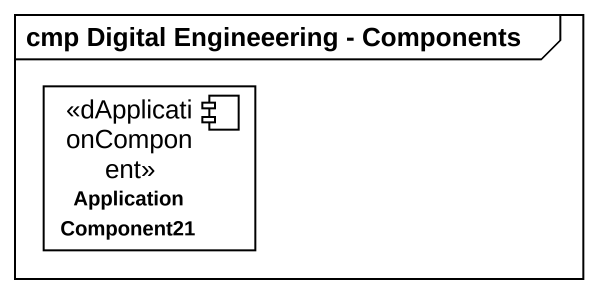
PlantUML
@startuml
mainframe cmp Digital Engineeering - Components
component "Application Component21" as Application_Component21 <<dApplicationComponent>>
@enduml
